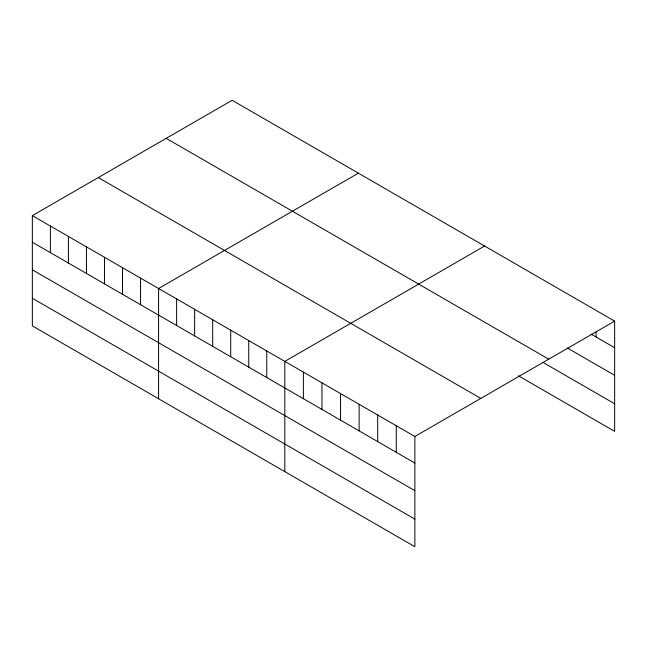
<?xml version="1.0" encoding="UTF-8"?>
<svg xmlns="http://www.w3.org/2000/svg" width="647" height="647" viewBox="0 0 647 647"><rect width="100%" height="100%" fill="white"/><g stroke="black" fill="none" stroke-linecap="round" stroke-linejoin="round"><path stroke-width="0.97" d="M32.35 215.629L414.864 436.474L414.864 546.715L32.35 325.878L32.35 215.629L232.136 100.285L614.65 321.122L614.65 431.371L518.376 375.786M358.365 173.161L158.58 288.513L158.58 398.754M484.595 246.038L284.809 361.39L284.809 471.631M414.864 436.474L614.65 321.122M591.002 334.062L614.65 347.714M567.354 348.013L614.65 375.317M166.206 138.353L548.721 359.19M542.865 362.32L614.65 403.76M98.279 177.569L480.794 398.406M32.35 242.221L414.864 463.058M32.35 269.823L414.864 490.669M32.35 298.267L414.864 519.112M596.073 332.065L596.073 336.99M396.279 425.75L396.279 452.334M377.702 415.018L377.702 441.61M359.125 404.294L359.125 430.878M340.54 393.57L340.54 420.154M321.963 382.838L321.963 409.43M303.386 372.114L303.386 398.698M266.774 350.973L266.774 377.565M248.739 340.565L248.739 367.156M230.712 330.156L230.712 356.74M212.677 319.747L212.677 346.331M194.642 309.331L194.642 335.922M176.615 298.922L176.615 325.506M140.545 278.097L140.545 304.688M122.509 267.688L122.509 294.272M104.482 257.28L104.482 283.863M86.447 246.863L86.447 273.455M68.412 236.454L68.412 263.046M50.385 226.046L50.385 252.629"/></g></svg>
